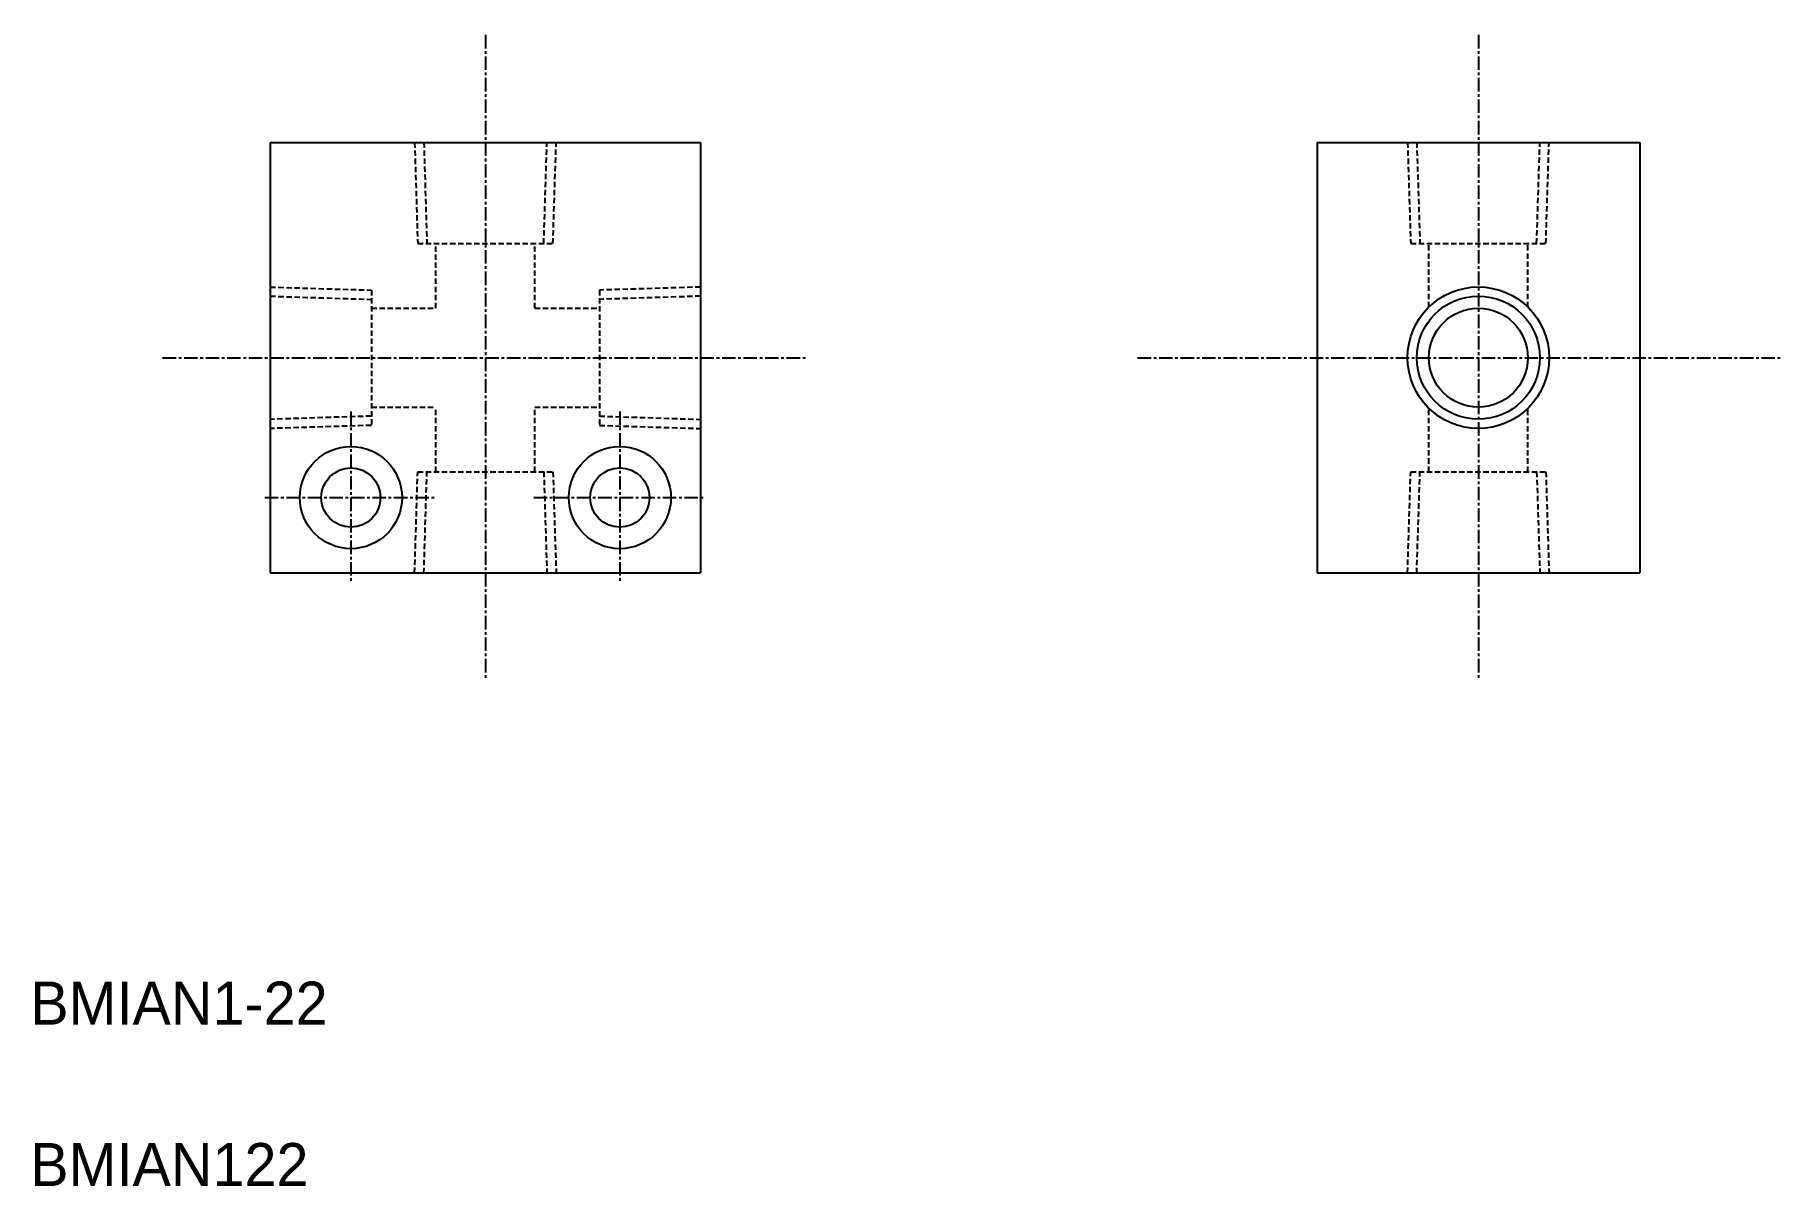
# Model space of a CAD drawing. Extents: x 342 to 504, y 90 to 197.
import ezdxf

# ---------------------------------------------------------------- set-up
doc = ezdxf.new("R2010")
doc.units = 0
doc.linetypes.add('CENTER', pattern=[2, 1.25, -0.25, 0.25, -0.25])
doc.linetypes.add('DASHED', pattern=[0.75, 0.5, -0.25])
doc.layers.get('0').update_dxf_attribs({"linetype": 'CONTINUOUS'})
doc.layers.add('CENTER', color=1, linetype='CENTER')

msp = doc.modelspace()

# ---------------------------------------------------------------- linework, layer by layer
at = {"color": 7, "linetype": 'CONTINUOUS'}
for p, q in [((363.42, 187.43), (403.42, 187.43)), ((363.42, 187.43), (363.42, 147.43)), ((403.42, 187.43), (403.42, 147.43)), ((460.73, 187.43), (490.73, 187.43)), ((460.73, 187.43), (460.73, 147.43)), ((490.73, 187.43), (490.73, 147.43)), ((363.42, 147.43), (403.42, 147.43)), ((460.73, 147.43), (490.73, 147.43))]:
    msp.add_line(p, q, dxfattribs=at)
at = {"color": 3, "linetype": 'DASHED'}
for p, q in [((376.84, 187.43), (377.13, 178.03)), ((377.7, 187.45), (377.99, 178.03)), ((388.85, 178.03), (389.14, 187.45)), ((389.7, 178.03), (390, 187.43)), ((469.15, 187.43), (469.44, 178.03)), ((470, 187.45), (470.3, 178.03)), ((481.15, 178.03), (481.45, 187.45)), ((482.01, 178.03), (482.3, 187.43)), ((377.13, 178.03), (389.7, 178.03)), ((378.82, 172.03), (378.82, 178.03)), ((388.02, 172.03), (388.02, 178.03)), ((469.44, 178.03), (482.01, 178.03)), ((471.13, 172.13), (471.13, 178.03)), ((480.33, 172.13), (480.33, 178.03)), ((363.42, 174), (372.82, 173.71)), ((403.42, 174), (394.02, 173.71)), ((363.42, 173.15), (372.82, 172.85)), ((372.82, 173.71), (372.82, 161.14)), ((394.02, 173.71), (394.02, 161.14)), ((403.42, 173.15), (394.02, 172.85)), ((372.82, 172.03), (378.82, 172.03)), ((388.02, 172.03), (394.02, 172.03)), ((372.82, 162.83), (378.82, 162.83)), ((378.82, 156.83), (378.82, 162.83)), ((388.02, 162.83), (394.02, 162.83)), ((388.02, 156.83), (388.02, 162.83)), ((471.13, 156.83), (471.13, 162.72)), ((480.33, 156.83), (480.33, 162.72)), ((372.82, 162), (363.42, 161.7)), ((372.82, 161.14), (363.42, 160.85)), ((394.02, 162), (403.42, 161.7)), ((394.02, 161.14), (403.42, 160.85)), ((376.84, 147.43), (377.13, 156.83)), ((377.13, 156.83), (389.7, 156.83)), ((377.7, 147.4), (377.99, 156.83)), ((388.85, 156.83), (389.14, 147.4)), ((389.7, 156.83), (390, 147.43)), ((469.15, 147.43), (469.44, 156.83)), ((469.44, 156.83), (482.01, 156.83)), ((470, 147.4), (470.3, 156.83)), ((481.15, 156.83), (481.45, 147.4)), ((482.01, 156.83), (482.3, 147.43))]:
    msp.add_line(p, q, dxfattribs=at)
at = {"color": 3, "linetype": 'CONTINUOUS'}
msp.add_circle((475.73, 167.43), 6.58, dxfattribs=at)
at = {"color": 7, "linetype": 'CONTINUOUS'}
for centre, radius in [((475.73, 167.43), 5.72), ((475.73, 167.43), 4.6), ((370.92, 154.43), 4.75), ((395.92, 154.43), 4.75), ((370.92, 154.43), 2.75), ((395.92, 154.43), 2.75)]:
    msp.add_circle(centre, radius, dxfattribs=at)
at = {"layer": 'CENTER', "color": 1, "linetype": 'CENTER'}
for p, q in [((383.42, 197.43), (383.42, 137.43)), ((475.73, 197.43), (475.73, 137.43)), ((353.42, 167.43), (413.42, 167.43)), ((444.05, 167.43), (504.05, 167.43)), ((370.92, 162.43), (370.92, 146.43)), ((395.92, 162.43), (395.92, 146.43)), ((362.92, 154.43), (378.92, 154.43)), ((387.92, 154.43), (403.92, 154.43))]:
    msp.add_line(p, q, dxfattribs=at)

# ---------------------------------------------------------------- texts
at = {"color": 7, "linetype": 'CONTINUOUS'}
for s, p in [('BMIAN1-22', (341.11, 105.44)), ('BMIAN122', (341.11, 90.44))]:
    msp.add_text(s, height=4, dxfattribs=at).set_placement(p)

doc.saveas('drawing.dxf')
